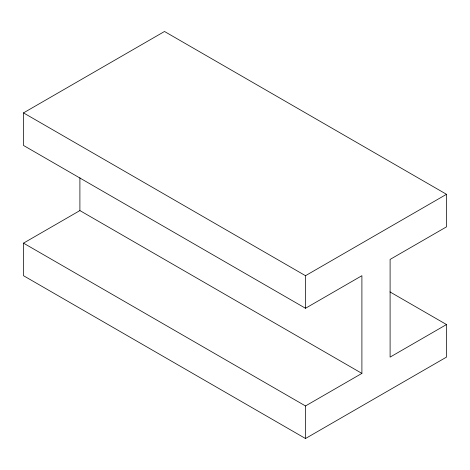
<?xml version="1.0" encoding="UTF-8"?>
<svg xmlns="http://www.w3.org/2000/svg" width="470" height="470" viewBox="0 0 470 470"><rect width="100%" height="100%" fill="white"/><g stroke="black" fill="none" stroke-linecap="round" stroke-linejoin="round"><path stroke-width="0.7" d="M23.5 112.888L164.5 31.484L446.5 194.298L446.5 226.857L390.1 259.422L390.1 357.112L446.5 324.547L446.5 357.112L305.5 438.516L23.5 275.702L23.5 243.143L79.9 210.578L361.9 373.392L361.9 275.702L305.5 308.267L23.5 145.453L23.5 112.888L305.5 275.702L446.5 194.298M23.5 243.143L305.5 405.951L361.9 373.392M389.971 291.911L446.5 324.547M305.5 275.702L305.5 308.267M305.5 405.951L305.5 438.516M79.9 177.772L79.9 210.578"/></g></svg>
